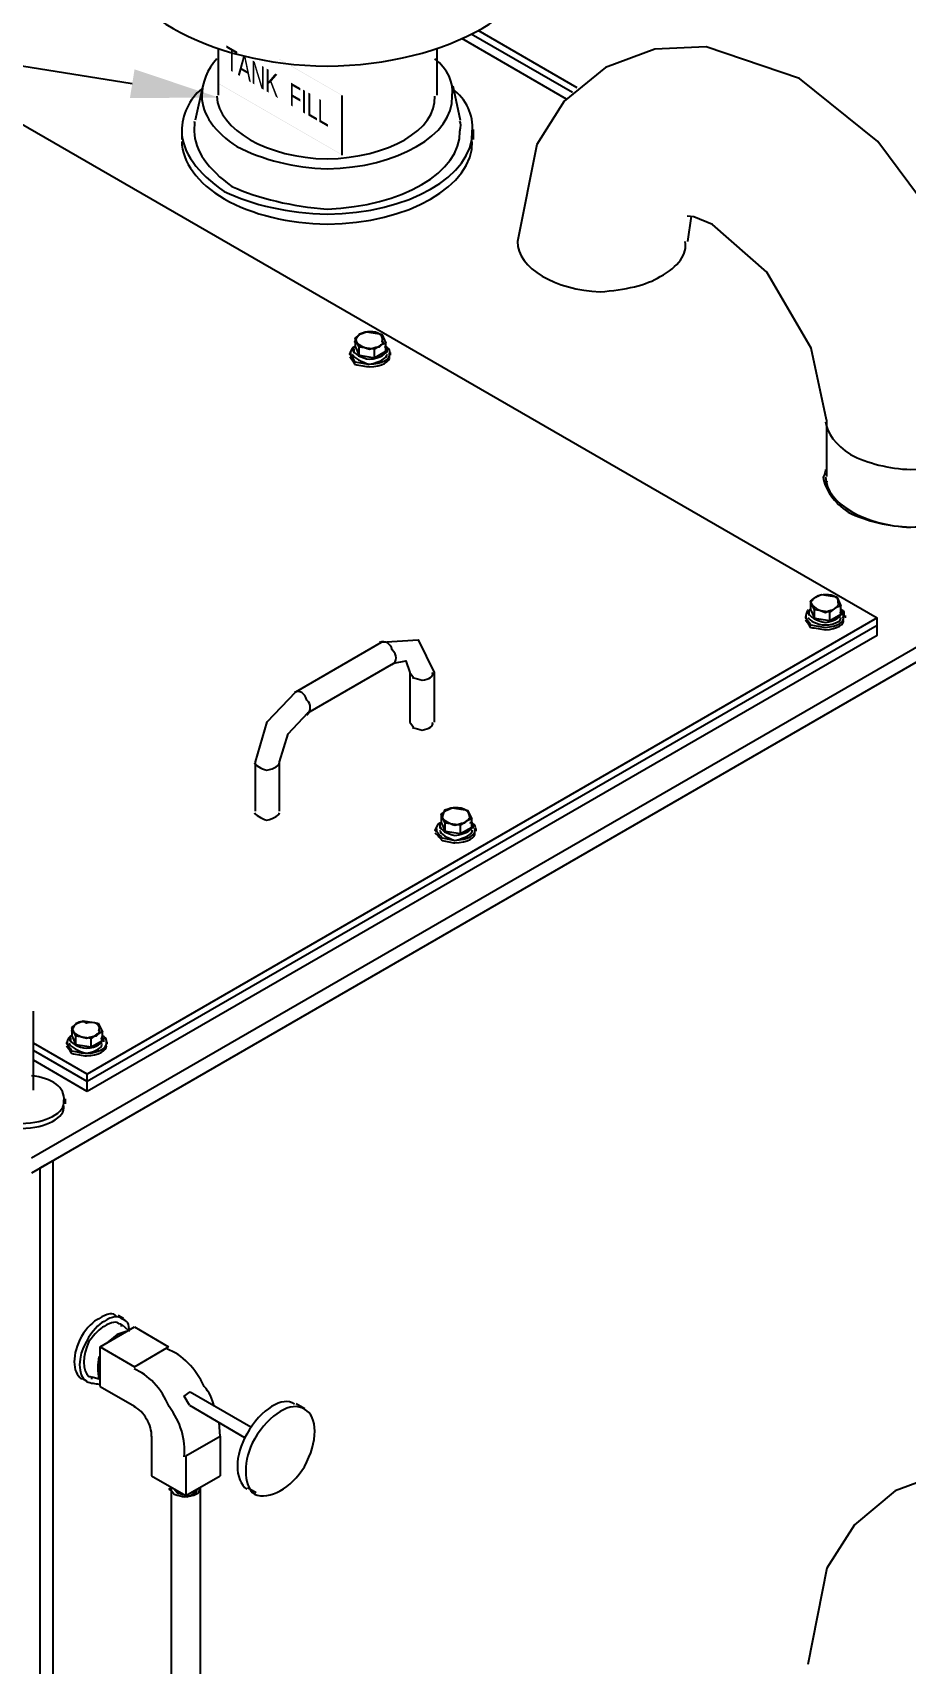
# Model space of a CAD drawing. Header units: inches. Extents: x 0.3 to 33.8, y 15.5 to 37.1.
# Drawn here: x 5.766 to 7.567, y 28.522 to 31.885 of the extents above; entities that cross this region are included whole.
import ezdxf

# ---------------------------------------------------------------- set-up
doc = ezdxf.new("R2010")
doc.units = ezdxf.units.IN
doc.header["$MEASUREMENT"] = 0
doc.styles.add('PDF Arial', font='arial.ttf')

# ---------------------------------------------------------------- blocks, each defined once
blk = doc.blocks.new('60298_1')
at = {"transparency": 33554687}
for color, points in [(256, [(6.2732, 31.8306), (6.2732, 31.8314), (6.4037, 31.756), (6.4037, 31.7553)]), (21, [(5.9758, 31.8095), (6.149, 31.7513), (5.9663, 31.7502)]), (256, [(6.404, 31.6333), (6.404, 31.6325), (6.1488, 31.7798), (6.1488, 31.7806)])]:
    blk.add_hatch(color=color, dxfattribs=at).paths.add_polyline_path(points)
at = {"color": 21, "transparency": 33554687}
blk.add_lwpolyline([(5.9707, 31.7797), (3.3386, 32.2017), (3.1584, 32.2017)], dxfattribs=at)
at = {"transparency": 33554687}
for points in [[(10.0111, 31.9868), (10.0111, 32.0173), (5.7631, 29.5649)], [(6.8884, 31.771), (6.6839, 31.8897)], [(6.1484, 31.8531), (6.1484, 31.7565)], [(6.5992, 31.8531), (6.5992, 31.7565)], [(6.8662, 31.7482), (6.6503, 31.8732)], [(6.8786, 31.7617), (6.6699, 31.882)], [(6.8786, 31.7617), (6.6699, 31.882)], [(7.7528, 31.0872), (7.7213, 31.2917), (7.6356, 31.489), (7.5081, 31.661), (7.3464, 31.7906), (7.1543, 31.8557), (7.0485, 31.851), (6.9462, 31.8133), (6.8615, 31.7436), (6.8047, 31.6543), (6.7649, 31.4549)], [(5.524, 31.8231), (7.5065, 30.6788)], [(6.1163, 31.7756), (6.1008, 31.7049)], [(6.404, 31.6326), (6.4035, 31.7555)], [(6.6317, 31.7756), (6.6467, 31.7049)], [(6.0735, 31.6852), (6.0735, 31.6646)], [(6.6741, 31.6852), (6.6741, 31.6646)], [(7.4022, 31.0872), (7.3707, 31.2344), (7.2788, 31.3914), (7.1672, 31.4895), (7.1285, 31.5055), (7.1151, 31.5071)], [(7.1228, 31.5066), (7.1156, 31.4549)], [(6.4308, 31.2551), (6.4422, 31.2639)], [(6.4391, 31.237), (6.4308, 31.2551)], [(6.4308, 31.2551), (6.4308, 31.238)], [(6.4422, 31.2639), (6.4541, 31.2685)], [(6.4541, 31.2685), (6.4856, 31.2633)], [(6.4856, 31.2633), (6.4938, 31.2453)], [(6.4215, 31.22), (6.4215, 31.2256)], [(6.4282, 31.2256), (6.4282, 31.2334)], [(6.4308, 31.238), (6.4391, 31.22)], [(6.4391, 31.22), (6.4391, 31.237)], [(6.4706, 31.2324), (6.4391, 31.237)], [(6.4391, 31.22), (6.4706, 31.2148)], [(6.4825, 31.2406), (6.4706, 31.2324)], [(6.4706, 31.2148), (6.4706, 31.2324)], [(6.4706, 31.2148), (6.4938, 31.2282)], [(6.4938, 31.2453), (6.4825, 31.2406)], [(6.4938, 31.2282), (6.4938, 31.2453)], [(6.4964, 31.2256), (6.4964, 31.2334)], [(6.5031, 31.22), (6.5031, 31.2256)], [(7.4022, 31.0872), (7.4022, 30.97)], [(7.4027, 30.9607), (7.4012, 30.9545)], [(7.9016, 30.7686), (5.7631, 29.5339)], [(7.3691, 30.7134), (7.3805, 30.7221)], [(7.3774, 30.6953), (7.3691, 30.7134)], [(7.3691, 30.7134), (7.3691, 30.6963)], [(7.3805, 30.7221), (7.3919, 30.7268)], [(7.3919, 30.7268), (7.4234, 30.7221)], [(7.4234, 30.7221), (7.4316, 30.7036)], [(7.5065, 30.6788), (5.8783, 29.7384)], [(7.3598, 30.6788), (7.3598, 30.6839)], [(7.3666, 30.6839), (7.3666, 30.6917)], [(7.3691, 30.6963), (7.3774, 30.6783)], [(7.3774, 30.6783), (7.3774, 30.6953)], [(7.4089, 30.6906), (7.3774, 30.6953)], [(7.3774, 30.6783), (7.4089, 30.6736)], [(7.4203, 30.6994), (7.4089, 30.6906)], [(7.4089, 30.6736), (7.4089, 30.6906)], [(7.4089, 30.6736), (7.4316, 30.6865)], [(7.4316, 30.7036), (7.4203, 30.6994)], [(7.4316, 30.6865), (7.4316, 30.7036)], [(7.4347, 30.6839), (7.4347, 30.6917)], [(7.4409, 30.6788), (7.4409, 30.6839)], [(7.5065, 30.6633), (7.5065, 30.6788)], [(7.5065, 30.6633), (5.8783, 29.7229)], [(7.5065, 30.6633), (5.8783, 29.7229)], [(7.5065, 30.6426), (5.8783, 29.7028)], [(7.5065, 30.6426), (7.5065, 30.6633)], [(6.3084, 30.5264), (6.4851, 30.6287)], [(6.4851, 30.6287), (6.5604, 30.6338), (6.5935, 30.5662)], [(6.3332, 30.483), (6.5104, 30.5853)], [(6.5104, 30.5853), (6.5351, 30.5905), (6.5434, 30.5662)], [(6.5434, 30.5662), (6.5506, 30.5559)], [(6.5434, 30.5662), (6.5434, 30.4639)], [(6.5935, 30.5662), (6.5935, 30.4639)], [(6.2248, 30.3823), (6.2491, 30.4645), (6.3084, 30.5264)], [(6.2749, 30.3823), (6.2924, 30.4397), (6.3332, 30.483)], [(6.5434, 30.4639), (6.5506, 30.4536)], [(6.2248, 30.2801), (6.2248, 30.3823)], [(6.2749, 30.2801), (6.2749, 30.3823)], [(6.608, 30.2739), (6.6193, 30.2827)], [(6.6162, 30.2558), (6.608, 30.2739)], [(6.608, 30.2739), (6.608, 30.2569)], [(6.6193, 30.2827), (6.6307, 30.2873)], [(6.6307, 30.2873), (6.6622, 30.2827)], [(6.6622, 30.2827), (6.671, 30.2646)], [(6.5987, 30.2393), (6.5987, 30.2445)], [(6.6054, 30.2445), (6.6054, 30.2522)], [(6.608, 30.2569), (6.6162, 30.2388)], [(6.6162, 30.2388), (6.6162, 30.2558)], [(6.6477, 30.2512), (6.6162, 30.2558)], [(6.6162, 30.2388), (6.6477, 30.2341)], [(6.6591, 30.26), (6.6477, 30.2512)], [(6.6477, 30.2341), (6.6477, 30.2512)], [(6.6477, 30.2341), (6.671, 30.2471)], [(6.671, 30.2646), (6.6591, 30.26)], [(6.671, 30.2471), (6.671, 30.2646)], [(6.6735, 30.2445), (6.6735, 30.2522)], [(6.6797, 30.2393), (6.6797, 30.2445)], [(5.7672, 29.7053), (5.7672, 29.868)], [(5.8468, 29.8344), (5.8581, 29.8432)], [(5.855, 29.8164), (5.8468, 29.8344)], [(5.8468, 29.8344), (5.8468, 29.8174)], [(5.8581, 29.8432), (5.87, 29.8479)], [(5.87, 29.8479), (5.901, 29.8432)], [(5.901, 29.8432), (5.9098, 29.8251)], [(5.8783, 29.7384), (5.7672, 29.8024)], [(5.8375, 29.7998), (5.8375, 29.805)], [(5.8442, 29.805), (5.8442, 29.8128)], [(5.8468, 29.8174), (5.855, 29.7993)], [(5.855, 29.7993), (5.855, 29.8164)], [(5.8865, 29.8117), (5.855, 29.8164)], [(5.855, 29.7993), (5.8865, 29.7947)], [(5.8979, 29.8205), (5.8865, 29.8117)], [(5.8865, 29.7947), (5.8865, 29.8117)], [(5.8865, 29.7947), (5.9098, 29.8076)], [(5.9098, 29.8251), (5.8979, 29.8205)], [(5.9098, 29.8076), (5.9098, 29.8251)], [(5.9124, 29.805), (5.9124, 29.8128)], [(5.9191, 29.7998), (5.9191, 29.805)], [(5.8783, 29.7229), (5.7672, 29.7869)], [(5.8783, 29.7229), (5.7672, 29.7869)], [(5.8783, 29.7028), (5.7672, 29.7668)], [(5.8783, 29.7229), (5.8783, 29.7384)], [(5.8783, 29.7028), (5.8783, 29.7229)], [(5.8328, 29.6873), (5.8328, 29.6769)], [(5.8075, 29.5597), (5.7807, 29.5442), (5.7807, 24.4142)], [(5.8075, 29.5597), (5.8075, 24.4292)], [(5.9532, 29.2349), (5.9423, 29.2411)], [(5.9046, 29.1765), (5.9754, 29.2173)], [(5.9583, 29.2075), (5.9402, 29.2018), (5.9217, 29.1863)], [(5.963, 29.2101), (5.9506, 29.2215)], [(5.9754, 29.2173), (6.0461, 29.1765)], [(5.9046, 29.1765), (5.9754, 29.1352)], [(5.9046, 29.0944), (5.9046, 29.1765)], [(5.9754, 29.1352), (6.0461, 29.1765)], [(5.8783, 29.1048), (5.8674, 29.1115)], [(5.9046, 29.1089), (5.8886, 29.114)], [(5.9046, 29.0944), (5.9754, 29.0536)], [(6.089, 29.0557), (6.0781, 29.0748), (6.0905, 29.0836)], [(6.0905, 29.0836), (6.2155, 29.0113)], [(6.089, 29.0557), (6.2026, 28.9896)], [(6.3265, 29.0485), (6.309, 29.0588)], [(6.011, 28.9922), (6.011, 28.9106)], [(6.0817, 28.9514), (6.1525, 28.9922)], [(6.1525, 28.9922), (6.1499, 29.0201)], [(6.1525, 28.9922), (6.1525, 28.9106)], [(6.0817, 28.9514), (6.0817, 28.8698)], [(6.011, 28.9106), (6.0817, 28.8698)], [(6.0817, 28.8698), (6.1525, 28.9106)], [(7.9439, 28.8569), (7.7518, 28.9219), (7.6459, 28.9173), (7.5437, 28.8791), (7.4595, 28.8094), (7.4027, 28.72), (7.3635, 28.5212)], [(6.0518, 25.4512), (6.0518, 28.8853)], [(6.0569, 28.8842), (6.0642, 28.875)], [(6.0631, 28.8806), (6.0631, 28.8806)], [(6.0631, 28.8801), (6.0668, 28.8734)], [(6.0642, 28.875), (6.0802, 28.8708)], [(6.0967, 28.8734), (6.1003, 28.8801)], [(6.1003, 28.8806), (6.1003, 28.8806)], [(6.1117, 25.4512), (6.1117, 28.8853)], [(6.2263, 28.875), (6.2088, 28.8853)]]:
    blk.add_lwpolyline(points, dxfattribs=at)
for points, knots in [([(5.9232, 32.0741), (5.9235, 31.935), (6.1252, 31.8185), (6.3725, 31.8159), (6.6229, 31.8185), (6.8246, 31.935), (6.8217, 32.0741)], [0, 0, 0, 0, 1, 1, 1, 2, 2, 2, 2]), ([(6.1453, 31.8314), (6.1262, 31.8088), (6.1144, 31.7831), (6.1143, 31.7539), (6.1144, 31.7172), (6.1417, 31.679), (6.1866, 31.6506)], [0, 0, 0, 0, 1, 1, 1, 2, 2, 2, 2]), ([(6.1866, 31.6506), (6.2391, 31.6228), (6.3052, 31.607), (6.3725, 31.6042), (6.5175, 31.607), (6.6338, 31.6741), (6.6307, 31.7539), (6.6338, 31.7831), (6.6219, 31.8088), (6.5945, 31.8314)], [0, 0, 0, 0, 1, 1, 1, 2, 2, 2, 3, 3, 3, 3]), ([(6.1143, 31.7694), (6.0883, 31.7474), (6.0737, 31.7167), (6.073, 31.6816), (6.0737, 31.6394), (6.1053, 31.5953), (6.1607, 31.5577)], [0, 0, 0, 0, 1, 1, 1, 2, 2, 2, 2]), ([(6.1453, 31.7539), (6.1488, 31.6851), (6.2496, 31.6269), (6.3725, 31.6248), (6.4985, 31.6269), (6.5994, 31.6851), (6.5945, 31.7539)], [0, 0, 0, 0, 1, 1, 1, 2, 2, 2, 2]), ([(6.1607, 31.5577), (6.218, 31.5302), (6.2944, 31.512), (6.3725, 31.5112), (6.54, 31.512), (6.6745, 31.5896), (6.672, 31.6816), (6.6745, 31.7167), (6.6598, 31.7474), (6.6307, 31.7694)], [0, 0, 0, 0, 1, 1, 1, 2, 2, 2, 3, 3, 3, 3]), ([(6.0988, 31.7023), (6.0996, 31.6986), (6.0989, 31.692), (6.0988, 31.6816), (6.0989, 31.6433), (6.1279, 31.6029), (6.1762, 31.568)], [0, 0, 0, 0, 1, 1, 1, 2, 2, 2, 2]), ([(6.1762, 31.568), (6.2311, 31.5433), (6.3011, 31.5265), (6.3725, 31.5215), (6.526, 31.5265), (6.6492, 31.5977), (6.6462, 31.6816), (6.6492, 31.692), (6.6485, 31.6986), (6.6462, 31.7023)], [0, 0, 0, 0, 1, 1, 1, 2, 2, 2, 3, 3, 3, 3]), ([(6.1607, 31.5422), (6.218, 31.5098), (6.2944, 31.4915), (6.3725, 31.4906), (6.54, 31.4915), (6.6745, 31.5692), (6.672, 31.661)], [0, 0, 0, 0, 1, 1, 1, 2, 2, 2, 2]), ([(6.7649, 31.4544), (6.7653, 31.3996), (6.8437, 31.3543), (6.9354, 31.3511), (6.987, 31.3543), (7.0315, 31.3649), (7.0593, 31.3821)], [0, 0, 0, 0, 1, 1, 1, 2, 2, 2, 2]), ([(6.4396, 31.2633), (6.4374, 31.261), (6.4344, 31.2569), (6.4293, 31.2478), (6.4344, 31.2436), (6.447, 31.2363), (6.4603, 31.2324), (6.47, 31.2363), (6.4772, 31.238), (6.4809, 31.2375)], [0, 0, 0, 0, 1, 1, 1, 2, 2, 2, 3, 3, 3, 3]), ([(6.4809, 31.2375), (6.4878, 31.2441), (6.4907, 31.2483), (6.4861, 31.2478), (6.4907, 31.2616), (6.4781, 31.2688), (6.4603, 31.2685), (6.4551, 31.2688), (6.4479, 31.2671), (6.4396, 31.2633)], [0, 0, 0, 0, 1, 1, 1, 2, 2, 2, 3, 3, 3, 3]), ([(6.4293, 31.2375), (6.425, 31.2361), (6.4219, 31.231), (6.419, 31.222), (6.4219, 31.2195), (6.4262, 31.2135), (6.4293, 31.2065)], [0, 0, 0, 0, 1, 1, 1, 2, 2, 2, 2]), ([(6.4241, 31.222), (6.4285, 31.2149), (6.4438, 31.2061), (6.4603, 31.2014), (6.4814, 31.2061), (6.4966, 31.2149), (6.4964, 31.222)], [0, 0, 0, 0, 1, 1, 1, 2, 2, 2, 2]), ([(6.4293, 31.2375), (6.4294, 31.2386), (6.4285, 31.236), (6.4241, 31.2324), (6.4285, 31.2226), (6.4438, 31.2138), (6.4603, 31.2117), (6.4814, 31.2138), (6.4966, 31.2226), (6.4964, 31.2324), (6.4966, 31.236), (6.4957, 31.2386), (6.4912, 31.2375)], [0, 0, 0, 0, 1, 1, 1, 2, 2, 2, 3, 3, 3, 4, 4, 4, 4]), ([(6.4293, 31.2065), (6.4415, 31.2047), (6.4518, 31.2023), (6.4603, 31.2014), (6.485, 31.2023), (6.5032, 31.2128), (6.5016, 31.222), (6.5032, 31.231), (6.5001, 31.2361), (6.4912, 31.2375)], [0, 0, 0, 0, 1, 1, 1, 2, 2, 2, 3, 3, 3, 3]), ([(6.4293, 31.2014), (6.4415, 31.1994), (6.4518, 31.197), (6.4603, 31.1962), (6.485, 31.197), (6.5032, 31.2075), (6.5016, 31.2169)], [0, 0, 0, 0, 1, 1, 1, 2, 2, 2, 2]), ([(7.4518, 31.0155), (7.4867, 30.997), (7.5312, 30.9864), (7.5757, 30.9845), (7.6745, 30.9864), (7.7529, 31.0317), (7.7513, 31.0826)], [0, 0, 0, 0, 1, 1, 1, 2, 2, 2, 2]), ([(7.4001, 30.9845), (7.4004, 30.9829), (7.3993, 30.9765), (7.395, 30.969), (7.3993, 30.9427), (7.4181, 30.9165), (7.4466, 30.8967)], [0, 0, 0, 0, 1, 1, 1, 2, 2, 2, 2]), ([(7.4466, 30.8967), (7.485, 30.8779), (7.5304, 30.8671), (7.5757, 30.8657), (7.6762, 30.8671), (7.7561, 30.9132), (7.7513, 30.969), (7.7561, 30.9765), (7.755, 30.9829), (7.7513, 30.9845)], [0, 0, 0, 0, 1, 1, 1, 2, 2, 2, 3, 3, 3, 3]), ([(7.4001, 30.969), (7.4025, 30.9142), (7.4809, 30.8689), (7.5757, 30.8657), (7.6745, 30.8689), (7.7529, 30.9142), (7.7513, 30.969)], [0, 0, 0, 0, 1, 1, 1, 2, 2, 2, 2]), ([(7.3795, 30.7211), (7.3755, 30.7194), (7.3725, 30.7153), (7.3691, 30.7108), (7.3725, 30.702), (7.3851, 30.6947), (7.4001, 30.6901), (7.4082, 30.6947), (7.4153, 30.6964), (7.4156, 30.6953)], [0, 0, 0, 0, 1, 1, 1, 2, 2, 2, 3, 3, 3, 3]), ([(7.4156, 30.6953), (7.4259, 30.7025), (7.4289, 30.7066), (7.4259, 30.7108), (7.4289, 30.7199), (7.4162, 30.7272), (7.4001, 30.7263), (7.3932, 30.7272), (7.3861, 30.7255), (7.3795, 30.7211)], [0, 0, 0, 0, 1, 1, 1, 2, 2, 2, 3, 3, 3, 3]), ([(7.364, 30.6953), (7.3631, 30.6945), (7.36, 30.6894), (7.3588, 30.6798), (7.36, 30.6779), (7.3643, 30.6719), (7.3691, 30.6643)], [0, 0, 0, 0, 1, 1, 1, 2, 2, 2, 2]), ([(7.3691, 30.6953), (7.3675, 30.697), (7.3666, 30.6944), (7.364, 30.6901), (7.3666, 30.6809), (7.3819, 30.6721), (7.4001, 30.6695), (7.4195, 30.6721), (7.4347, 30.6809), (7.4311, 30.6901), (7.4347, 30.6944), (7.4338, 30.697), (7.4311, 30.6953)], [0, 0, 0, 0, 1, 1, 1, 2, 2, 2, 3, 3, 3, 4, 4, 4, 4]), ([(7.364, 30.6798), (7.3666, 30.6733), (7.3819, 30.6645), (7.4001, 30.6643), (7.4195, 30.6645), (7.4347, 30.6733), (7.4311, 30.6798)], [0, 0, 0, 0, 1, 1, 1, 2, 2, 2, 2]), ([(7.3691, 30.6643), (7.3796, 30.6631), (7.3899, 30.6606), (7.4001, 30.6591), (7.4231, 30.6606), (7.4413, 30.6711), (7.4363, 30.6798), (7.4413, 30.6894), (7.4383, 30.6945), (7.4311, 30.6953)], [0, 0, 0, 0, 1, 1, 1, 2, 2, 2, 3, 3, 3, 3]), ([(7.3691, 30.6591), (7.3796, 30.6578), (7.3899, 30.6553), (7.4001, 30.654), (7.4231, 30.6553), (7.4413, 30.6658), (7.4363, 30.6746)], [0, 0, 0, 0, 1, 1, 1, 2, 2, 2, 2]), ([(6.5067, 30.5817), (6.5174, 30.5896), (6.5174, 30.6025), (6.5067, 30.6127), (6.5036, 30.6265), (6.4924, 30.6329), (6.4809, 30.6282)], [0, 0, 0, 0, 1, 1, 1, 2, 2, 2, 2]), ([(6.5481, 30.5559), (6.5558, 30.5535), (6.5621, 30.5519), (6.5687, 30.5507), (6.5826, 30.5519), (6.5938, 30.5584), (6.5894, 30.5662)], [0, 0, 0, 0, 1, 1, 1, 2, 2, 2, 2]), ([(6.3312, 30.4784), (6.3404, 30.4874), (6.3404, 30.5003), (6.3312, 30.5094), (6.3266, 30.5243), (6.3154, 30.5307), (6.3053, 30.5249)], [0, 0, 0, 0, 1, 1, 1, 2, 2, 2, 2]), ([(6.5481, 30.4526), (6.5558, 30.4513), (6.5621, 30.4497), (6.5687, 30.4474), (6.5826, 30.4497), (6.5938, 30.4562), (6.5894, 30.4629)], [0, 0, 0, 0, 1, 1, 1, 2, 2, 2, 2]), ([(6.2227, 30.3803), (6.2251, 30.3745), (6.2363, 30.368), (6.2485, 30.3648), (6.264, 30.368), (6.2752, 30.3745), (6.2744, 30.3803)], [0, 0, 0, 0, 1, 1, 1, 2, 2, 2, 2]), ([(6.2227, 30.277), (6.2251, 30.2723), (6.2363, 30.2658), (6.2485, 30.2615), (6.264, 30.2658), (6.2752, 30.2723), (6.2744, 30.277)], [0, 0, 0, 0, 1, 1, 1, 2, 2, 2, 2]), ([(6.6152, 30.2822), (6.6144, 30.28), (6.6114, 30.2758), (6.61, 30.2667), (6.6114, 30.2625), (6.624, 30.2553), (6.6358, 30.2512), (6.647, 30.2553), (6.6542, 30.257), (6.6565, 30.2563)], [0, 0, 0, 0, 1, 1, 1, 2, 2, 2, 3, 3, 3, 3]), ([(6.6565, 30.2563), (6.6648, 30.2631), (6.6677, 30.2672), (6.6668, 30.2667), (6.6677, 30.2805), (6.6551, 30.2878), (6.6358, 30.2873), (6.6321, 30.2878), (6.6249, 30.2861), (6.6152, 30.2822)], [0, 0, 0, 0, 1, 1, 1, 2, 2, 2, 3, 3, 3, 3]), ([(6.6049, 30.2563), (6.602, 30.2551), (6.5989, 30.25), (6.5945, 30.2409), (6.5989, 30.2385), (6.6032, 30.2325), (6.61, 30.2254)], [0, 0, 0, 0, 1, 1, 1, 2, 2, 2, 2]), ([(6.6049, 30.2563), (6.6064, 30.2575), (6.6055, 30.255), (6.6049, 30.2512), (6.6055, 30.2415), (6.6208, 30.2327), (6.6358, 30.2305), (6.6584, 30.2327), (6.6736, 30.2415), (6.672, 30.2512), (6.6736, 30.255), (6.6727, 30.2575), (6.6668, 30.2563)], [0, 0, 0, 0, 1, 1, 1, 2, 2, 2, 3, 3, 3, 4, 4, 4, 4]), ([(6.6049, 30.2409), (6.6055, 30.2338), (6.6208, 30.225), (6.6358, 30.2202), (6.6584, 30.225), (6.6736, 30.2338), (6.672, 30.2409)], [0, 0, 0, 0, 1, 1, 1, 2, 2, 2, 2]), ([(6.61, 30.2254), (6.6185, 30.2237), (6.6288, 30.2212), (6.6358, 30.2202), (6.662, 30.2212), (6.6802, 30.2317), (6.6772, 30.2409), (6.6802, 30.25), (6.6771, 30.2551), (6.6668, 30.2563)], [0, 0, 0, 0, 1, 1, 1, 2, 2, 2, 3, 3, 3, 3]), ([(6.61, 30.2202), (6.6185, 30.2184), (6.6288, 30.2159), (6.6358, 30.215), (6.662, 30.2159), (6.6802, 30.2264), (6.6772, 30.2357)], [0, 0, 0, 0, 1, 1, 1, 2, 2, 2, 2]), ([(5.8561, 29.8432), (5.8533, 29.8405), (5.8503, 29.8364), (5.8457, 29.8277), (5.8503, 29.8231), (5.8629, 29.8158), (5.8767, 29.8122), (5.8859, 29.8158), (5.8931, 29.8175), (5.8974, 29.8174)], [0, 0, 0, 0, 1, 1, 1, 2, 2, 2, 3, 3, 3, 3]), ([(5.8974, 29.8174), (5.9037, 29.8236), (5.9066, 29.8278), (5.9025, 29.8277), (5.9066, 29.8411), (5.894, 29.8484), (5.8767, 29.8432), (5.871, 29.8484), (5.8638, 29.8466), (5.8561, 29.8432)], [0, 0, 0, 0, 1, 1, 1, 2, 2, 2, 3, 3, 3, 3]), ([(5.8457, 29.8174), (5.8409, 29.8157), (5.8378, 29.8105), (5.8354, 29.8019), (5.8378, 29.799), (5.8421, 29.7931), (5.8457, 29.7864)], [0, 0, 0, 0, 1, 1, 1, 2, 2, 2, 2]), ([(5.8406, 29.8019), (5.8444, 29.7944), (5.8597, 29.7856), (5.8767, 29.7812), (5.8973, 29.7856), (5.9125, 29.7944), (5.9077, 29.8019)], [0, 0, 0, 0, 1, 1, 1, 2, 2, 2, 2]), ([(5.8457, 29.8174), (5.8453, 29.8181), (5.8444, 29.8155), (5.8406, 29.8122), (5.8444, 29.8021), (5.8597, 29.7933), (5.8767, 29.7916), (5.8973, 29.7933), (5.9125, 29.8021), (5.9077, 29.8122), (5.9125, 29.8155), (5.9116, 29.8181), (5.9077, 29.8174)], [0, 0, 0, 0, 1, 1, 1, 2, 2, 2, 3, 3, 3, 4, 4, 4, 4]), ([(5.8457, 29.7864), (5.8573, 29.7843), (5.8677, 29.7818), (5.8767, 29.7812), (5.9009, 29.7818), (5.9191, 29.7923), (5.918, 29.8019), (5.9191, 29.8105), (5.916, 29.8157), (5.9077, 29.8174)], [0, 0, 0, 0, 1, 1, 1, 2, 2, 2, 3, 3, 3, 3]), ([(5.8457, 29.7812), (5.8573, 29.7789), (5.8677, 29.7765), (5.8767, 29.7761), (5.9009, 29.7765), (5.9191, 29.787), (5.918, 29.7967)], [0, 0, 0, 0, 1, 1, 1, 2, 2, 2, 2]), ([(5.7218, 29.7348), (5.6851, 29.7307), (5.6581, 29.7106), (5.6547, 29.6831), (5.6581, 29.6596), (5.6973, 29.6369), (5.7425, 29.6367), (5.7941, 29.6369), (5.8333, 29.6596), (5.8302, 29.6831), (5.8333, 29.7106), (5.8063, 29.7307), (5.7631, 29.7348)], [0, 0, 0, 0, 1, 1, 1, 2, 2, 2, 3, 3, 3, 4, 4, 4, 4]), ([(5.6547, 29.6728), (5.6581, 29.6494), (5.6973, 29.6267), (5.7425, 29.6263), (5.7941, 29.6267), (5.8333, 29.6494), (5.8302, 29.6728)], [0, 0, 0, 0, 1, 1, 1, 2, 2, 2, 2]), ([(5.9025, 29.2339), (5.8909, 29.2297), (5.8774, 29.2155), (5.8664, 29.1977), (5.8467, 29.1623), (5.8467, 29.1235), (5.8664, 29.1099)], [0, 0, 0, 0, 1, 1, 1, 2, 2, 2, 2]), ([(5.9129, 29.2287), (5.902, 29.2234), (5.8885, 29.2091), (5.8767, 29.1874), (5.8578, 29.1559), (5.8578, 29.1171), (5.8767, 29.1048), (5.8858, 29.1009), (5.895, 29.1005), (5.9025, 29.0996)], [0, 0, 0, 0, 1, 1, 1, 2, 2, 2, 3, 3, 3, 3]), ([(5.9645, 29.208), (5.9659, 29.2233), (5.9609, 29.231), (5.949, 29.2339), (5.9437, 29.241), (5.9302, 29.2396), (5.9129, 29.2287)], [0, 0, 0, 0, 1, 1, 1, 2, 2, 2, 2]), ([(5.9129, 29.2184), (5.9044, 29.2144), (5.8931, 29.2025), (5.8819, 29.1874), (5.8676, 29.1583), (5.8676, 29.1261), (5.8819, 29.1151), (5.8862, 29.1154), (5.8876, 29.1148), (5.8871, 29.1099)], [0, 0, 0, 0, 1, 1, 1, 2, 2, 2, 3, 3, 3, 3]), ([(5.949, 29.2184), (5.9498, 29.2226), (5.9486, 29.2234), (5.9439, 29.2235), (5.939, 29.229), (5.9278, 29.2279), (5.9129, 29.2184)], [0, 0, 0, 0, 1, 1, 1, 2, 2, 2, 2]), ([(6.1401, 29.0531), (6.1363, 29.0691), (6.1297, 29.0835), (6.1194, 29.0944), (6.1018, 29.1318), (6.0748, 29.1603), (6.042, 29.1719)], [0, 0, 0, 0, 1, 1, 1, 2, 2, 2, 2]), ([(6.0781, 28.9498), (6.082, 28.9843), (6.0708, 29.0219), (6.0471, 29.0531), (6.031, 29.0909), (6.004, 29.1194), (5.9748, 29.1306)], [0, 0, 0, 0, 1, 1, 1, 2, 2, 2, 2]), ([(6.3053, 29.0583), (6.2814, 29.0748), (6.2366, 29.049), (6.2072, 28.9963), (6.1813, 28.9532), (6.1813, 28.9014), (6.2072, 28.8827)], [0, 0, 0, 0, 1, 1, 1, 2, 2, 2, 2]), ([(6.011, 28.9911), (6.0112, 29.0034), (6.0075, 29.016), (6.0007, 29.0273), (5.9942, 29.039), (5.9852, 29.0485), (5.9748, 29.0531)], [0, 0, 0, 0, 1, 1, 1, 2, 2, 2, 2]), ([(6.326, 29.0479), (6.3544, 29.0327), (6.3544, 28.9809), (6.326, 28.9292), (6.2991, 28.8852), (6.2543, 28.8593), (6.2227, 28.8724), (6.199, 28.8912), (6.199, 28.943), (6.2227, 28.986), (6.2543, 29.0387), (6.2991, 29.0646), (6.326, 29.0479)], [0, 0, 0, 0, 1, 1, 1, 2, 2, 2, 3, 3, 3, 4, 4, 4, 4]), ([(6.0471, 28.8827), (6.052, 28.8866), (6.052, 28.8859), (6.0471, 28.8827), (6.052, 28.8807), (6.0551, 28.8763), (6.0575, 28.8724)], [0, 0, 0, 0, 1, 1, 1, 2, 2, 2, 2]), ([(6.0575, 28.8724), (6.0664, 28.8698), (6.074, 28.868), (6.0781, 28.8672), (6.0986, 28.868), (6.1121, 28.8757), (6.1091, 28.8827), (6.1121, 28.8859), (6.112, 28.8866), (6.1091, 28.8827)], [0, 0, 0, 0, 1, 1, 1, 2, 2, 2, 3, 3, 3, 3])]:
    blk.add_open_spline(points, degree=3, knots=knots, dxfattribs=at)
for points in [[(6.073, 31.661), (6.0737, 31.619), (6.1053, 31.5749), (6.1607, 31.5422)], [(7.0593, 31.3821), (7.0972, 31.4029), (7.1157, 31.4286), (7.1109, 31.4544)], [(6.419, 31.2169), (6.4219, 31.2142), (6.4262, 31.2082), (6.4293, 31.2014)], [(7.4001, 31.0826), (7.4025, 31.0607), (7.4209, 31.035), (7.4518, 31.0155)], [(7.3588, 30.6746), (7.36, 30.6726), (7.3643, 30.6666), (7.3691, 30.6591)], [(6.5945, 30.2357), (6.5989, 30.2331), (6.6032, 30.2272), (6.61, 30.2202)], [(5.8354, 29.7967), (5.8378, 29.7937), (5.8421, 29.7877), (5.8457, 29.7812)], [(5.9387, 29.239), (5.9326, 29.2473), (5.9191, 29.246), (5.9025, 29.2339)], [(5.9025, 29.1564), (5.8991, 29.1401), (5.8991, 29.1244), (5.9025, 29.1099)], [(6.0833, 28.8672), (6.0962, 28.8713), (6.1062, 28.8771), (6.1039, 28.8827)]]:
    blk.add_open_spline(points, degree=3, dxfattribs=at)
at = {"insert": (6.1639, 31.8124), "char_height": 0.040896, "attachment_point": 7, "rotation": 330, "style": 'PDF Arial'}
blk.add_mtext('\\W0.820252;\\Q-30.00000;TANK  FILL', dxfattribs=at)

msp = doc.modelspace()

# ---------------------------------------------------------------- block references
msp.add_blockref('60298_1', (0, 0))

doc.saveas('drawing.dxf')
